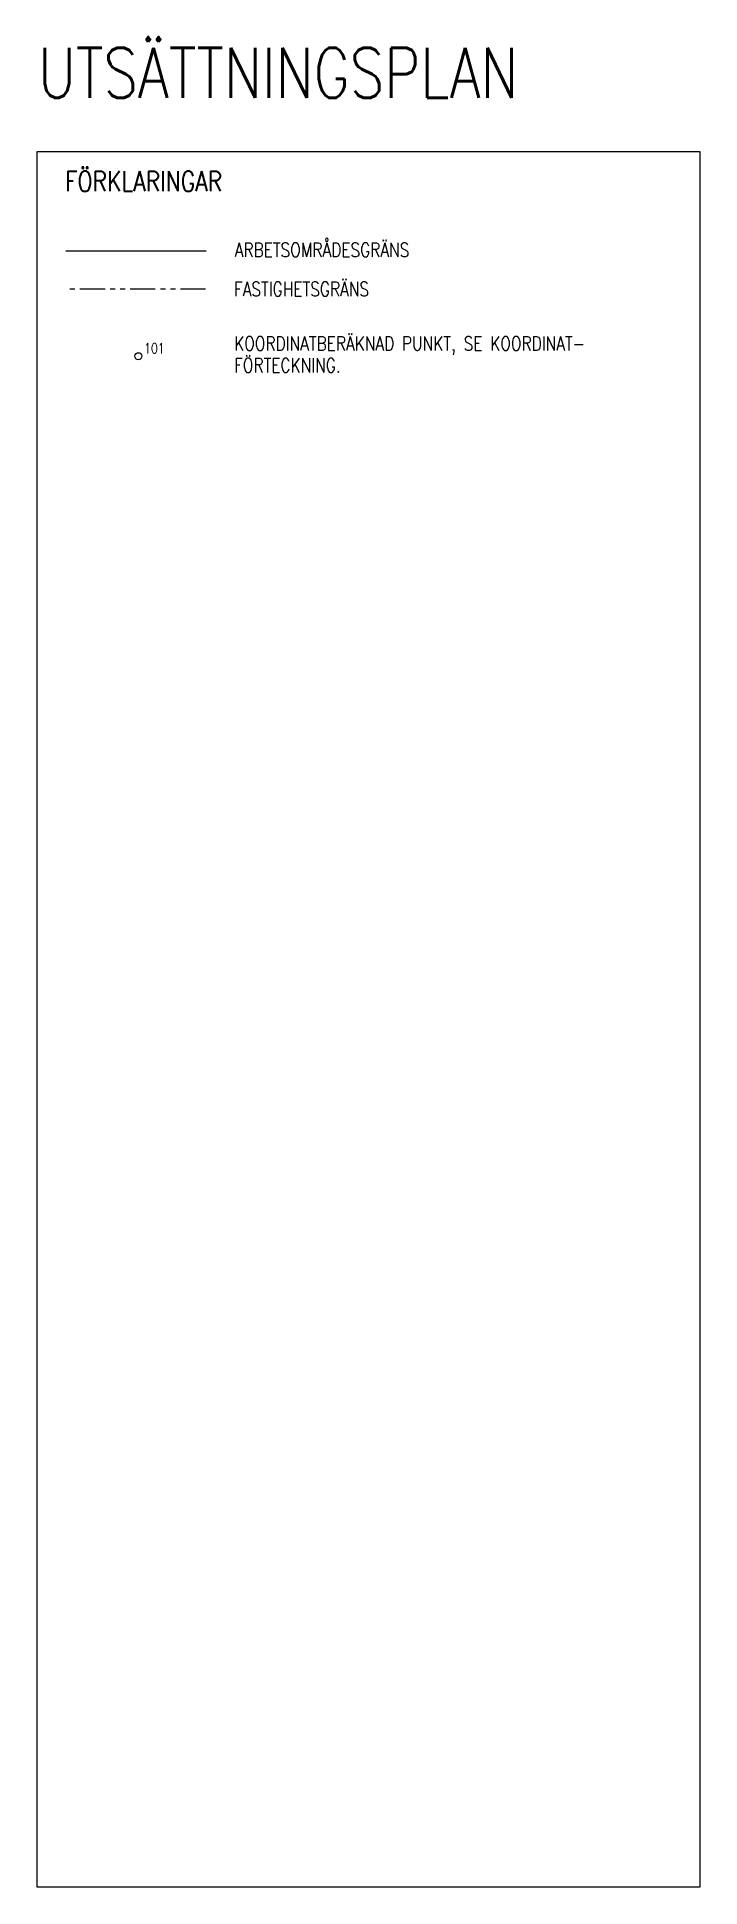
# Model space of a CAD drawing. Header units: metres. Extents: x 148132 to 148889, y 6395393 to 6395652.
# Drawn here: x 148855.6 to 148888.6, y 6395559.6 to 6395651.7 of the extents above.
import ezdxf

# ---------------------------------------------------------------- set-up
doc = ezdxf.new("R2010")
doc.units = ezdxf.units.M
doc.linetypes.add('PHANTOM', pattern=[2.5, 1.25, -0.25, 0.25, -0.25, 0.25, -0.25])
for name, color, linetype in [('M-FÖRKLARINGAR', 3, 'Continuous'), ('M-GR-ARBETSOMRÅDESGRÄNS', 7, 'ARBETSOMR_GR'), ('M-GR-FASTIGHETSGRÄNS', 3, 'PHANTOM'), ('M-KOORDINATPUNKT', 1, 'Continuous')]:
    doc.layers.add(name, color=color, linetype=linetype)
doc.layers.add('M-RUTA-200', color=7, linetype='Continuous', plot=False)
doc.styles.add('SIMPLEX8', font='simplex.shx', dxfattribs={"width": 0.8})
doc.linetypes.add('ARBETSOMR_GR', pattern='A,0.5,-0.2,["+",Standard,S=0.1,R=0,X=-0.1,Y=-0.05],-0.2', length=0.9)

# ---------------------------------------------------------------- blocks, each defined once
blk = doc.blocks.new('koordinatpunkt')
blk.add_circle((0, 0), 0.174)
at = {"style": 'SIMPLEX8', "width": 0.8}
blk.add_attdef('KOORDINATPKT', (0.283, 0.143), '', height=0.5, dxfattribs=at)

msp = doc.modelspace()

# ---------------------------------------------------------------- linework, layer by layer
at = {"layer": 'M-GR-ARBETSOMRÅDESGRÄNS', "ltscale": 5}
msp.add_line((148857.026, 6395641.089), (148864.022, 6395641.089), dxfattribs=at)
at = {"layer": 'M-GR-FASTIGHETSGRÄNS', "lineweight": -3}
msp.add_line((148863.986, 6395639.185), (148856.991, 6395639.185), dxfattribs=at)
at = {"layer": 'M-RUTA-200'}
msp.add_lwpolyline([(148855.598, 6395646.034), (148888.592, 6395646.034), (148888.592, 6395559.628), (148855.598, 6395559.628)], close=True, dxfattribs=at)

# ---------------------------------------------------------------- block references
at = {"layer": 'M-KOORDINATPUNKT'}
msp.add_blockref('koordinatpunkt', (148860.643, 6395635.846), dxfattribs=at).add_auto_attribs({'KOORDINATPKT': '101'})

# ---------------------------------------------------------------- texts
at = {"layer": 'M-FÖRKLARINGAR', "color": 7, "style": 'SIMPLEX8', "width": 0.8}
msp.add_text('FÖRKLARINGAR', height=1, dxfattribs=at).set_placement((148856.991, 6395644.057))
at = {"layer": 'M-FÖRKLARINGAR', "style": 'SIMPLEX8', "width": 0.8}
for s, p in [('ARBETSOMRÅDESGRÄNS', (148865.438, 6395640.791)), ('FASTIGHETSGRÄNS', (148865.403, 6395638.842)), ('KOORDINATBERÄKNAD PUNKT, SE KOORDINAT-', (148865.406, 6395636.135)), ('FÖRTECKNING.', (148865.408, 6395635.043))]:
    msp.add_text(s, height=0.7, dxfattribs=at).set_placement(p)
at = {"layer": 'M-RUTA-200', "color": 3, "lineweight": -3, "ltscale": 0.8, "style": 'SIMPLEX8', "width": 0.8}
msp.add_text('UTSÄTTNINGSPLAN', height=2.5, dxfattribs=at).set_placement((148855.647, 6395648.704))

doc.saveas('drawing.dxf')
